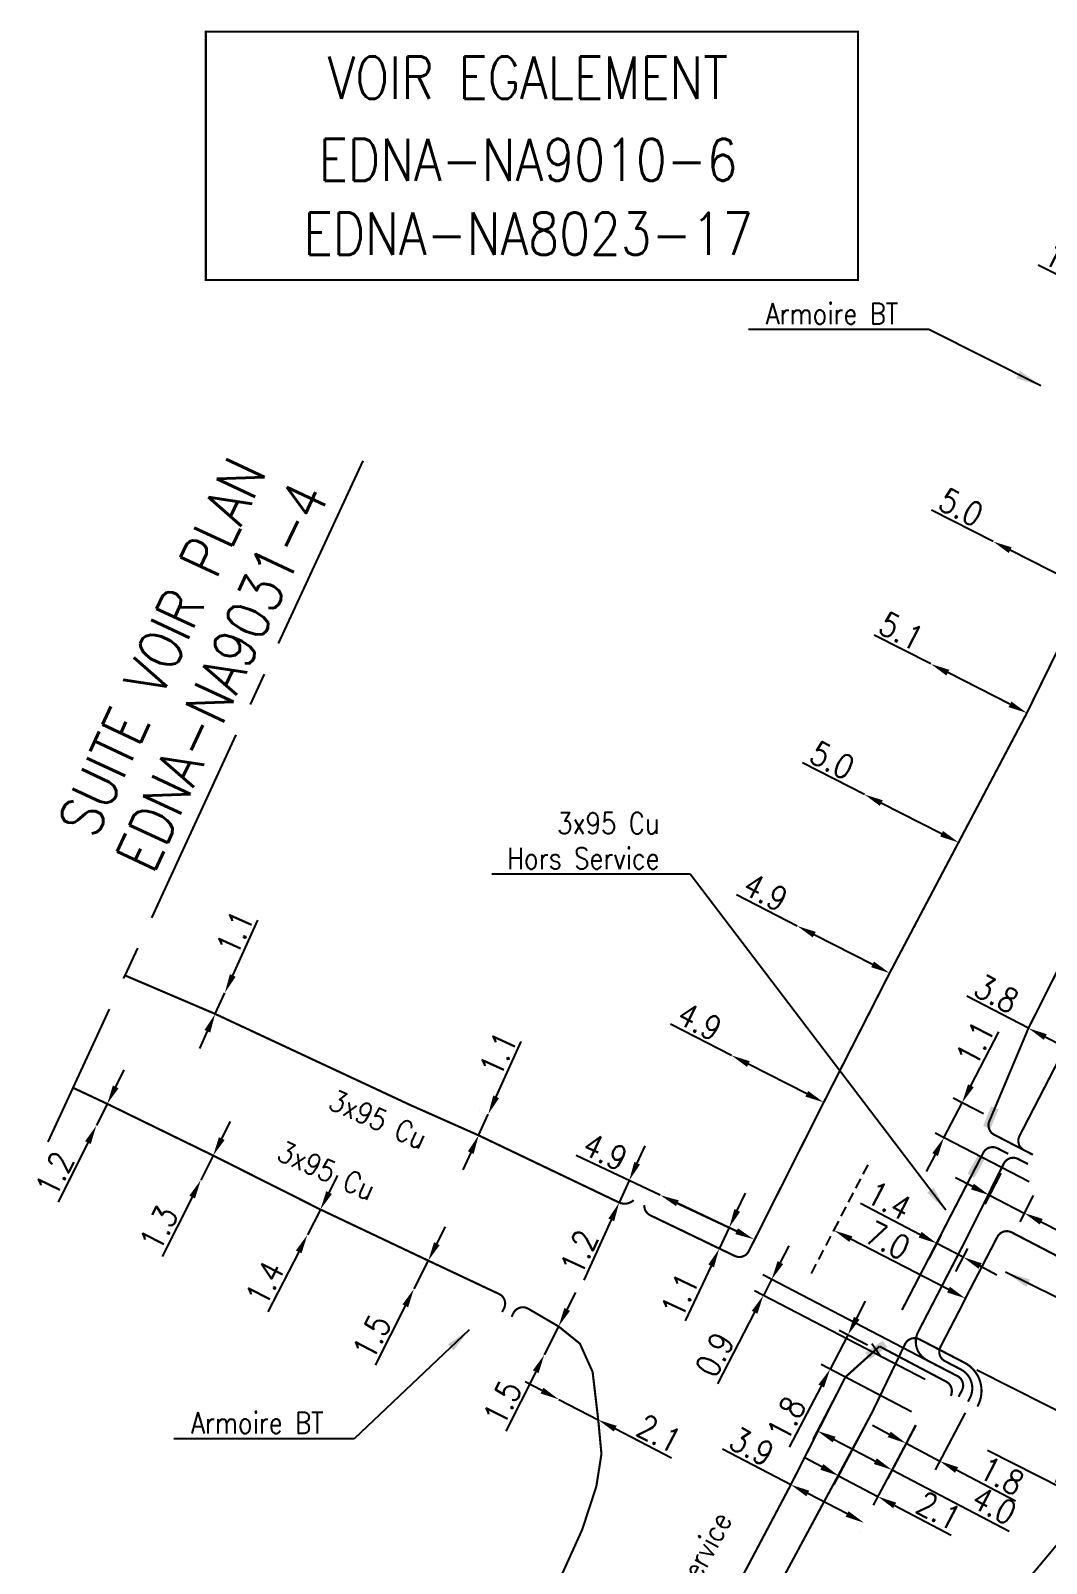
# Model space of a CAD drawing. Header units: millimetres. Extents: x 185001 to 186000, y 126997 to 128000.
# Drawn here: x 185638.7 to 185686.7, y 127293.5 to 127366 of the extents above; entities that cross this region are included whole.
import ezdxf
from ezdxf.enums import TextEntityAlignment as Align

# ---------------------------------------------------------------- set-up
doc = ezdxf.new("R2010")
doc.units = ezdxf.units.MM
doc.header["$PDMODE"] = 34
for name, pattern in [('B_ST_Al', [2000, 1000, 1000]), ('B_ST_Cu', [2000, 1000, 1000]), ('CENTER2', [28.575, 19.05, -3.175, 3.175, -3.175]), ('DASHED', [0.75, 0.5, -0.25])]:
    doc.linetypes.add(name, pattern=pattern)
doc.layers.get('0').update_dxf_attribs({"linetype": 'CONTINUOUS'})
doc.layers.get('Defpoints').update_dxf_attribs({"linetype": 'CONTINUOUS'})
for name, color, linetype in [('B_110', 1, 'CONTINUOUS'), ('B_300', 7, 'CONTINUOUS'), ('B_420', 7, 'CONTINUOUS'), ('B_908', 252, 'CONTINUOUS'), ('B_930', 7, 'CONTINUOUS')]:
    doc.layers.add(name, color=color, linetype=linetype)
doc.styles.get("Standard").update_dxf_attribs({"font": 'romans.shx', "width": 0.85})
doc.linetypes.add('BT_HS', pattern='A,2,-1,["E",Standard,S=0.85,R=0,X=-0.27,Y=-0.4],-1', length=4)
doc.dimstyles.get("Standard").update_dxf_attribs({"dimtxt": 1.5, "dimasz": 1.2, "dimexe": 0.625, "dimexo": 0.625, "dimgap": 0.25, "dimtad": 1, "dimdec": 1, "dimzin": 0, "dimdsep": 46, "dimtxsty": 'Standard', "dimcen": -0.5, "dimadec": 0, "dimazin": 0, "dimtfac": 1, "dimtdec": 1, "dimtmove": 0, "dimatfit": 3, "dimfxl": 0, "dimtolj": 1, "dimtzin": 0, "dimarcsym": 0})

# ---------------------------------------------------------------- blocks, each defined once
blk = doc.blocks.new('*D166')
at = {"layer": 'B_110', "color": 0, "linetype": 'Continuous', "lineweight": -2, "transparency": 16777216}
blk.add_line((185682.106, 127306.405), (185677.487, 127308.794), dxfattribs=at)
at = {"layer": 'B_110', "color": 0, "linetype": 'Continuous', "transparency": 16777216}
for points in [[(185677.556, 127308.927), (185677.418, 127308.66), (185676.688, 127309.207)], [(185682.175, 127306.538), (185682.037, 127306.272), (185682.905, 127305.991)]]:
    blk.add_solid(points, dxfattribs=at)
at = {"layer": 'Defpoints', "color": 0, "linetype": 'Continuous', "transparency": 16777216}
for p in [(185676.688, 127309.207), (185676.688, 127309.207), (185682.905, 127305.991)]:
    blk.add_point(p, dxfattribs=at)
at = {"layer": 'B_110', "color": 0, "linetype": 'Continuous', "transparency": 16777216, "insert": (185679.238, 127308.733), "char_height": 1.125, "attachment_point": 5, "rotation": 332.65408}
blk.add_mtext('\\A1;7.0', dxfattribs=at)
blk = doc.blocks.new('*D168')
at = {"layer": 'B_908', "color": 0, "linetype": 'Continuous', "lineweight": -2, "transparency": 16777216}
for p, q in [((185680.764, 127309.003), (185677.938, 127310.478)), ((185681.208, 127307.908), (185681.779, 127309.002)), ((185682.803, 127307.939), (185681.562, 127308.587)), ((185682.449, 127307.26), (185683.02, 127308.355)), ((185683.601, 127307.523), (185684.399, 127307.106))]:
    blk.add_line(p, q, dxfattribs=at)
at = {"layer": 'B_908', "color": 0, "linetype": 'Continuous', "transparency": 16777216}
for points in [[(185680.834, 127309.136), (185680.695, 127308.87), (185681.562, 127308.587)], [(185683.671, 127307.656), (185683.532, 127307.39), (185682.803, 127307.939)]]:
    blk.add_solid(points, dxfattribs=at)
at = {"layer": 'Defpoints', "color": 0, "linetype": 'Continuous', "transparency": 16777216}
for p in [(185680.991, 127307.492), (185682.803, 127307.939), (185682.232, 127306.844)]:
    blk.add_point(p, dxfattribs=at)
at = {"layer": 'B_908', "color": 0, "linetype": 'Continuous', "transparency": 16777216, "insert": (185679.299, 127310.614), "char_height": 1.125, "attachment_point": 5, "rotation": 332.44424}
blk.add_mtext('\\A1;1.4', dxfattribs=at)
blk = doc.blocks.new('*D176')
at = {"layer": 'B_110', "color": 0, "linetype": 'Continuous', "lineweight": -2, "transparency": 16777216}
for p, q in [((185684.222, 127341.79), (185681.301, 127343.279)), ((185687.875, 127339.929), (185685.024, 127341.382))]:
    blk.add_line(p, q, dxfattribs=at)
at = {"layer": 'B_110', "color": 0, "linetype": 'Continuous', "transparency": 16777216}
for points in [[(185685.092, 127341.515), (185684.956, 127341.248), (185684.222, 127341.79)], [(185687.943, 127340.062), (185687.807, 127339.795), (185688.677, 127339.52)]]:
    blk.add_solid(points, dxfattribs=at)
at = {"layer": 'Defpoints', "color": 0, "linetype": 'Continuous', "transparency": 16777216}
for p in [(185684.222, 127341.79), (185684.222, 127341.79), (185688.677, 127339.52)]:
    blk.add_point(p, dxfattribs=at)
at = {"layer": 'B_110', "color": 0, "linetype": 'Continuous', "transparency": 16777216, "insert": (185682.701, 127343.407), "char_height": 1.125, "attachment_point": 5, "rotation": 332.99824}
blk.add_mtext('\\A1;5.0', dxfattribs=at)
blk = doc.blocks.new('*D177')
at = {"layer": 'B_110', "color": 0, "linetype": 'Continuous', "lineweight": -2, "transparency": 16777216}
for p, q in [((185689.15, 127353.444), (185686.351, 127354.87)), ((185691.378, 127352.309), (185689.952, 127353.035)), ((185692.18, 127351.9), (185692.982, 127351.492))]:
    blk.add_line(p, q, dxfattribs=at)
at = {"layer": 'B_110', "color": 0, "linetype": 'Continuous', "transparency": 16777216}
for points in [[(185689.219, 127353.577), (185689.082, 127353.31), (185689.952, 127353.035)], [(185692.248, 127352.034), (185692.112, 127351.767), (185691.378, 127352.309)]]:
    blk.add_solid(points, dxfattribs=at)
at = {"layer": 'Defpoints', "color": 0, "linetype": 'Continuous', "transparency": 16777216}
for p in [(185689.952, 127353.035), (185689.952, 127353.035), (185691.378, 127352.309)]:
    blk.add_point(p, dxfattribs=at)
at = {"layer": 'B_110', "color": 0, "linetype": 'Continuous', "transparency": 16777216, "insert": (185687.69, 127355.03), "char_height": 1.125, "attachment_point": 5, "rotation": 332.99824}
blk.add_mtext('\\A1;1.6', dxfattribs=at)
blk = doc.blocks.new('*D179')
at = {"layer": 'B_110', "color": 0, "linetype": 'Continuous', "lineweight": -2, "transparency": 16777216}
for p, q in [((185681.271, 127335.999), (185678.593, 127337.363)), ((185685.013, 127334.092), (185682.073, 127335.59))]:
    blk.add_line(p, q, dxfattribs=at)
at = {"layer": 'B_110', "color": 0, "linetype": 'Continuous', "transparency": 16777216}
for points in [[(185682.141, 127335.724), (185682.005, 127335.456), (185681.271, 127335.999)], [(185685.081, 127334.225), (185684.945, 127333.958), (185685.815, 127333.683)]]:
    blk.add_solid(points, dxfattribs=at)
at = {"layer": 'Defpoints', "color": 0, "linetype": 'Continuous', "transparency": 16777216}
for p in [(185681.271, 127335.999), (185681.271, 127335.999), (185685.815, 127333.683)]:
    blk.add_point(p, dxfattribs=at)
at = {"layer": 'B_110', "color": 0, "linetype": 'Continuous', "transparency": 16777216, "insert": (185679.872, 127337.554), "char_height": 1.125, "attachment_point": 5, "rotation": 332.99563}
blk.add_mtext('\\A1;5.1', dxfattribs=at)
blk = doc.blocks.new('*D180')
at = {"layer": 'B_110', "color": 0, "linetype": 'Continuous', "lineweight": -2, "transparency": 16777216}
for p, q in [((185678.127, 127329.829), (185675.206, 127331.318)), ((185681.78, 127327.968), (185678.929, 127329.42))]:
    blk.add_line(p, q, dxfattribs=at)
at = {"layer": 'B_110', "color": 0, "linetype": 'Continuous', "transparency": 16777216}
for points in [[(185678.997, 127329.554), (185678.861, 127329.287), (185678.127, 127329.829)], [(185681.848, 127328.101), (185681.712, 127327.834), (185682.582, 127327.559)]]:
    blk.add_solid(points, dxfattribs=at)
at = {"layer": 'Defpoints', "color": 0, "linetype": 'Continuous', "transparency": 16777216}
for p in [(185678.127, 127329.829), (185678.127, 127329.829), (185682.582, 127327.559)]:
    blk.add_point(p, dxfattribs=at)
at = {"layer": 'B_110', "color": 0, "linetype": 'Continuous', "transparency": 16777216, "insert": (185676.606, 127331.446), "char_height": 1.125, "attachment_point": 5, "rotation": 332.99824}
blk.add_mtext('\\A1;5.0', dxfattribs=at)
blk = doc.blocks.new('*D181')
at = {"layer": 'B_110', "color": 0, "linetype": 'Continuous', "lineweight": -2, "transparency": 16777216}
for p, q in [((185674.955, 127323.604), (185672.075, 127325.072)), ((185678.519, 127321.788), (185675.757, 127323.195))]:
    blk.add_line(p, q, dxfattribs=at)
at = {"layer": 'B_110', "color": 0, "linetype": 'Continuous', "transparency": 16777216}
for points in [[(185675.825, 127323.329), (185675.689, 127323.062), (185674.955, 127323.604)], [(185678.587, 127321.922), (185678.451, 127321.654), (185679.321, 127321.379)]]:
    blk.add_solid(points, dxfattribs=at)
at = {"layer": 'Defpoints', "color": 0, "linetype": 'Continuous', "transparency": 16777216}
for p in [(185674.955, 127323.604), (185674.955, 127323.604), (185679.321, 127321.379)]:
    blk.add_point(p, dxfattribs=at)
at = {"layer": 'B_110', "color": 0, "linetype": 'Continuous', "transparency": 16777216, "insert": (185673.455, 127325.211), "char_height": 1.125, "attachment_point": 5, "rotation": 332.99824}
blk.add_mtext('\\A1;4.9', dxfattribs=at)
blk = doc.blocks.new('*D182')
at = {"layer": 'B_110', "color": 0, "linetype": 'Continuous', "lineweight": -2, "transparency": 16777216}
for p, q in [((185671.838, 127317.486), (185668.957, 127318.954)), ((185675.402, 127315.67), (185672.639, 127317.077))]:
    blk.add_line(p, q, dxfattribs=at)
at = {"layer": 'B_110', "color": 0, "linetype": 'Continuous', "transparency": 16777216}
for points in [[(185672.708, 127317.211), (185672.571, 127316.943), (185671.838, 127317.486)], [(185675.47, 127315.803), (185675.333, 127315.536), (185676.203, 127315.261)]]:
    blk.add_solid(points, dxfattribs=at)
at = {"layer": 'Defpoints', "color": 0, "linetype": 'Continuous', "transparency": 16777216}
for p in [(185671.838, 127317.486), (185671.838, 127317.486), (185676.203, 127315.261)]:
    blk.add_point(p, dxfattribs=at)
at = {"layer": 'B_110', "color": 0, "linetype": 'Continuous', "transparency": 16777216, "insert": (185670.337, 127319.092), "char_height": 1.125, "attachment_point": 5, "rotation": 332.99824}
blk.add_mtext('\\A1;4.9', dxfattribs=at)
blk = doc.blocks.new('*D183')
at = {"layer": 'B_110', "color": 0, "linetype": 'Continuous', "lineweight": -2, "transparency": 16777216}
for p, q in [((185668.469, 127310.875), (185664.494, 127312.751)), ((185668.669, 127311.299), (185668.669, 127311.299)), ((185672.086, 127309.168), (185669.283, 127310.491)), ((185673.1, 127309.207), (185673.1, 127309.207))]:
    blk.add_line(p, q, dxfattribs=at)
at = {"layer": 'B_110', "color": 0, "linetype": 'Continuous', "transparency": 16777216}
for points in [[(185669.347, 127310.627), (185669.219, 127310.355), (185668.469, 127310.875)], [(185672.15, 127309.303), (185672.022, 127309.032), (185672.9, 127308.784)]]:
    blk.add_solid(points, dxfattribs=at)
at = {"layer": 'Defpoints', "color": 0, "linetype": 'Continuous', "transparency": 16777216}
for p in [(185668.469, 127310.875), (185668.469, 127310.875), (185672.9, 127308.784)]:
    blk.add_point(p, dxfattribs=at)
at = {"layer": 'B_110', "color": 0, "linetype": 'Continuous', "transparency": 16777216, "insert": (185665.869, 127312.931), "char_height": 1.125, "attachment_point": 5, "rotation": 334.73367}
blk.add_mtext('\\A1;4.9', dxfattribs=at)
blk = doc.blocks.new('*D184')
at = {"layer": 'B_110', "color": 0, "linetype": 'Continuous', "lineweight": -2, "transparency": 16777216}
for p, q in [((185668.893, 127310.675), (185672.155, 127309.136)), ((185672.115, 127310.15), (185672.499, 127310.964)), ((185671.731, 127309.336), (185671.261, 127308.341)), ((185671.74, 127308.115), (185670.837, 127308.541)), ((185670.877, 127307.527), (185669.653, 127304.933))]:
    blk.add_line(p, q, dxfattribs=at)
at = {"layer": 'B_110', "color": 0, "linetype": 'Continuous', "transparency": 16777216}
for points in [[(185671.979, 127310.214), (185672.251, 127310.086), (185671.731, 127309.336)], [(185670.742, 127307.591), (185671.013, 127307.463), (185671.261, 127308.341)]]:
    blk.add_solid(points, dxfattribs=at)
at = {"layer": 'Defpoints', "color": 0, "linetype": 'Continuous', "transparency": 16777216}
for p in [(185668.469, 127310.875), (185671.731, 127309.336), (185672.164, 127307.915)]:
    blk.add_point(p, dxfattribs=at)
at = {"layer": 'B_110', "color": 0, "linetype": 'Continuous', "transparency": 16777216, "insert": (185669.395, 127306.143), "char_height": 1.125, "attachment_point": 5, "rotation": 64.7379}
blk.add_mtext('\\A1;1.1', dxfattribs=at)
blk = doc.blocks.new('*D185')
at = {"layer": 'B_110', "color": 0, "linetype": 'Continuous', "lineweight": -2, "transparency": 16777216}
for p, q in [((185667.38, 127312.388), (185667.754, 127313.207)), ((185667.006, 127311.57), (185666.529, 127310.523)), ((185666.155, 127309.705), (185664.851, 127306.846))]:
    blk.add_line(p, q, dxfattribs=at)
at = {"layer": 'B_110', "color": 0, "linetype": 'Continuous', "transparency": 16777216}
for points in [[(185667.244, 127312.451), (185667.517, 127312.326), (185667.006, 127311.57)], [(185666.019, 127309.767), (185666.292, 127309.642), (185666.529, 127310.523)]]:
    blk.add_solid(points, dxfattribs=at)
at = {"layer": 'Defpoints', "color": 0, "linetype": 'Continuous', "transparency": 16777216}
for p in [(185667.006, 127311.57), (185667.006, 127311.57), (185666.529, 127310.523)]:
    blk.add_point(p, dxfattribs=at)
at = {"layer": 'B_110', "color": 0, "linetype": 'Continuous', "transparency": 16777216, "insert": (185664.634, 127308.177), "char_height": 1.125, "attachment_point": 5, "rotation": 65.46747}
blk.add_mtext('\\A1;1.2', dxfattribs=at)
blk = doc.blocks.new('*D186')
at = {"layer": 'B_110', "color": 0, "linetype": 'Continuous', "lineweight": -2, "transparency": 16777216}
for p, q in [((185660.708, 127315.523), (185661.896, 127318.135)), ((185659.909, 127314.898), (185659.909, 127314.898)), ((185659.88, 127313.703), (185660.335, 127314.704)), ((185659.453, 127313.897), (185659.453, 127313.897)), ((185659.507, 127312.884), (185659.134, 127312.065))]:
    blk.add_line(p, q, dxfattribs=at)
at = {"layer": 'B_110', "color": 0, "linetype": 'Continuous', "transparency": 16777216}
for points in [[(185660.571, 127315.586), (185660.844, 127315.461), (185660.335, 127314.704)], [(185659.37, 127312.946), (185659.644, 127312.822), (185659.88, 127313.703)]]:
    blk.add_solid(points, dxfattribs=at)
at = {"layer": 'Defpoints', "color": 0, "linetype": 'Continuous', "transparency": 16777216}
for p in [(185660.335, 127314.704), (185660.335, 127314.704), (185659.88, 127313.703)]:
    blk.add_point(p, dxfattribs=at)
at = {"layer": 'B_110', "color": 0, "linetype": 'Continuous', "transparency": 16777216, "insert": (185660.806, 127317.549), "char_height": 1.125, "attachment_point": 5, "rotation": 65.53578}
blk.add_mtext('\\A1;1.1', dxfattribs=at)
blk = doc.blocks.new('*D187')
at = {"layer": 'B_110', "color": 0, "linetype": 'Continuous', "lineweight": -2, "transparency": 16777216}
for p, q in [((185657.905, 127308.578), (185658.312, 127309.381)), ((185657.498, 127307.776), (185656.819, 127306.438)), ((185657.916, 127307.564), (185657.916, 127307.564)), ((185657.237, 127306.226), (185657.237, 127306.226)), ((185656.412, 127305.635), (185654.99, 127302.833))]:
    blk.add_line(p, q, dxfattribs=at)
at = {"layer": 'B_110', "color": 0, "linetype": 'Continuous', "transparency": 16777216}
for points in [[(185657.771, 127308.646), (185658.039, 127308.51), (185657.498, 127307.776)], [(185656.278, 127305.703), (185656.546, 127305.568), (185656.819, 127306.438)]]:
    blk.add_solid(points, dxfattribs=at)
at = {"layer": 'Defpoints', "color": 0, "linetype": 'Continuous', "transparency": 16777216}
for p in [(185657.498, 127307.776), (185656.819, 127306.438), (185656.819, 127306.438)]:
    blk.add_point(p, dxfattribs=at)
at = {"layer": 'B_110', "color": 0, "linetype": 'Continuous', "transparency": 16777216, "insert": (185654.829, 127304.172), "char_height": 1.125, "attachment_point": 5, "rotation": 63.09931}
blk.add_mtext('\\A1;1.5', dxfattribs=at)
blk = doc.blocks.new('*D188')
at = {"layer": 'B_110', "color": 0, "linetype": 'Continuous', "lineweight": -2, "transparency": 16777216}
for p, q in [((185664.068, 127305.469), (185664.473, 127306.272)), ((185663.663, 127304.665), (185662.987, 127303.326)), ((185662.582, 127302.522), (185661.166, 127299.717))]:
    blk.add_line(p, q, dxfattribs=at)
at = {"layer": 'B_110', "color": 0, "linetype": 'Continuous', "transparency": 16777216}
for points in [[(185663.934, 127305.536), (185664.202, 127305.401), (185663.663, 127304.665)], [(185662.448, 127302.59), (185662.716, 127302.455), (185662.987, 127303.326)]]:
    blk.add_solid(points, dxfattribs=at)
at = {"layer": 'Defpoints', "color": 0, "linetype": 'Continuous', "transparency": 16777216}
for p in [(185663.663, 127304.665), (185662.987, 127303.326), (185662.987, 127303.326)]:
    blk.add_point(p, dxfattribs=at)
at = {"layer": 'B_110', "color": 0, "linetype": 'Continuous', "transparency": 16777216, "insert": (185661.002, 127301.056), "char_height": 1.125, "attachment_point": 5, "rotation": 63.22725}
blk.add_mtext('\\A1;1.5', dxfattribs=at)
blk = doc.blocks.new('*D189')
at = {"layer": 'B_110', "color": 0, "linetype": 'Continuous', "lineweight": -2, "transparency": 16777216}
for p, q in [((185662.877, 127301.627), (185662.079, 127302.042)), ((185663.676, 127301.212), (185665.539, 127300.244)), ((185666.338, 127299.829), (185669.005, 127298.444))]:
    blk.add_line(p, q, dxfattribs=at)
at = {"layer": 'B_110', "color": 0, "linetype": 'Continuous', "transparency": 16777216}
for points in [[(185662.947, 127301.76), (185662.808, 127301.494), (185663.676, 127301.212)], [(185666.407, 127299.962), (185666.269, 127299.696), (185665.539, 127300.244)]]:
    blk.add_solid(points, dxfattribs=at)
at = {"layer": 'Defpoints', "color": 0, "linetype": 'Continuous', "transparency": 16777216}
for p in [(185663.676, 127301.212), (185663.676, 127301.212), (185665.539, 127300.244)]:
    blk.add_point(p, dxfattribs=at)
at = {"layer": 'B_110', "color": 0, "linetype": 'Continuous', "transparency": 16777216, "insert": (185668.417, 127299.594), "char_height": 1.125, "attachment_point": 5, "rotation": 332.54543}
blk.add_mtext('\\A1;2.1', dxfattribs=at)
blk = doc.blocks.new('*D197')
at = {"layer": 'B_110', "color": 0, "linetype": 'Continuous', "lineweight": -2, "transparency": 16777216}
for p, q in [((185652.807, 127310.996), (185653.218, 127311.797)), ((185652.397, 127310.195), (185651.781, 127308.994)), ((185651.37, 127308.193), (185649.916, 127305.357))]:
    blk.add_line(p, q, dxfattribs=at)
at = {"layer": 'B_110', "color": 0, "linetype": 'Continuous', "transparency": 16777216}
for points in [[(185652.674, 127311.065), (185652.941, 127310.928), (185652.397, 127310.195)], [(185651.237, 127308.262), (185651.504, 127308.125), (185651.781, 127308.994)]]:
    blk.add_solid(points, dxfattribs=at)
at = {"layer": 'Defpoints', "color": 0, "linetype": 'Continuous', "transparency": 16777216}
for p in [(185652.397, 127310.195), (185651.781, 127308.994), (185651.781, 127308.994)]:
    blk.add_point(p, dxfattribs=at)
at = {"layer": 'B_110', "color": 0, "linetype": 'Continuous', "transparency": 16777216, "insert": (185649.771, 127306.717), "char_height": 1.125, "attachment_point": 5, "rotation": 62.85992}
blk.add_mtext('\\A1;1.4', dxfattribs=at)
blk = doc.blocks.new('*D198')
at = {"layer": 'B_110', "color": 0, "linetype": 'Continuous', "lineweight": -2, "transparency": 16777216}
for p, q in [((185647.73, 127313.549), (185648.136, 127314.352)), ((185647.324, 127312.746), (185646.738, 127311.586)), ((185646.332, 127310.782), (185644.914, 127307.978))]:
    blk.add_line(p, q, dxfattribs=at)
at = {"layer": 'B_110', "color": 0, "linetype": 'Continuous', "transparency": 16777216}
for points in [[(185647.596, 127313.617), (185647.864, 127313.481), (185647.324, 127312.746)], [(185646.198, 127310.85), (185646.466, 127310.715), (185646.738, 127311.586)]]:
    blk.add_solid(points, dxfattribs=at)
at = {"layer": 'Defpoints', "color": 0, "linetype": 'Continuous', "transparency": 16777216}
for p in [(185647.324, 127312.746), (185646.738, 127311.586), (185646.738, 127311.586)]:
    blk.add_point(p, dxfattribs=at)
at = {"layer": 'B_110', "color": 0, "linetype": 'Continuous', "transparency": 16777216, "insert": (185644.751, 127309.317), "char_height": 1.125, "attachment_point": 5, "rotation": 63.18595}
blk.add_mtext('\\A1;1.3', dxfattribs=at)
blk = doc.blocks.new('*D199')
at = {"layer": 'B_110', "color": 0, "linetype": 'Continuous', "lineweight": -2, "transparency": 16777216}
for p, q in [((185642.714, 127315.998), (185643.116, 127316.804)), ((185642.313, 127315.193), (185641.8, 127314.163)), ((185641.399, 127313.358), (185639.998, 127310.546))]:
    blk.add_line(p, q, dxfattribs=at)
at = {"layer": 'B_110', "color": 0, "linetype": 'Continuous', "transparency": 16777216}
for points in [[(185642.58, 127316.065), (185642.849, 127315.931), (185642.313, 127315.193)], [(185641.265, 127313.425), (185641.533, 127313.291), (185641.8, 127314.163)]]:
    blk.add_solid(points, dxfattribs=at)
at = {"layer": 'Defpoints', "color": 0, "linetype": 'Continuous', "transparency": 16777216}
for p in [(185642.313, 127315.193), (185641.8, 127314.163), (185641.8, 127314.163)]:
    blk.add_point(p, dxfattribs=at)
at = {"layer": 'B_110', "color": 0, "linetype": 'Continuous', "transparency": 16777216, "insert": (185639.826, 127311.883), "char_height": 1.125, "attachment_point": 5, "rotation": 63.51382}
blk.add_mtext('\\A1;1.2', dxfattribs=at)
blk = doc.blocks.new('*D200')
at = {"layer": 'B_110', "color": 0, "linetype": 'Continuous', "lineweight": -2, "transparency": 16777216}
for p, q in [((185648.25, 127321.265), (185649.44, 127323.876)), ((185647.42, 127319.446), (185647.877, 127320.446)), ((185647.047, 127318.627), (185646.674, 127317.808))]:
    blk.add_line(p, q, dxfattribs=at)
at = {"layer": 'B_110', "color": 0, "linetype": 'Continuous', "transparency": 16777216}
for points in [[(185648.114, 127321.328), (185648.387, 127321.203), (185647.877, 127320.446)], [(185646.911, 127318.689), (185647.184, 127318.564), (185647.42, 127319.446)]]:
    blk.add_solid(points, dxfattribs=at)
at = {"layer": 'Defpoints', "color": 0, "linetype": 'Continuous', "transparency": 16777216}
for p in [(185647.877, 127320.446), (185647.877, 127320.446), (185647.42, 127319.446)]:
    blk.add_point(p, dxfattribs=at)
at = {"layer": 'B_110', "color": 0, "linetype": 'Continuous', "transparency": 16777216, "insert": (185648.35, 127323.291), "char_height": 1.125, "attachment_point": 5, "rotation": 65.48958}
blk.add_mtext('\\A1;1.1', dxfattribs=at)
blk = doc.blocks.new('*D458')
at = {"layer": 'B_110', "color": 0, "linetype": 'Continuous', "lineweight": -2, "transparency": 16777216}
for p, q in [((185684.575, 127311.914), (185683.828, 127310.452)), ((185683.24, 127311.279), (185682.438, 127311.688)), ((185684.041, 127310.869), (185685.691, 127310.027)), ((185686.118, 127310.863), (185685.478, 127309.609)), ((185686.492, 127309.617), (185689.286, 127308.19))]:
    blk.add_line(p, q, dxfattribs=at)
at = {"layer": 'B_110', "color": 0, "linetype": 'Continuous', "transparency": 16777216}
for points in [[(185683.308, 127311.412), (185683.172, 127311.145), (185684.041, 127310.869)], [(185686.561, 127309.751), (185686.424, 127309.484), (185685.691, 127310.027)]]:
    blk.add_solid(points, dxfattribs=at)
at = {"layer": 'Defpoints', "color": 0, "linetype": 'Continuous', "transparency": 16777216}
for p in [(185684.788, 127312.331), (185686.331, 127311.28), (185685.691, 127310.027)]:
    blk.add_point(p, dxfattribs=at)
at = {"layer": 'B_110', "color": 0, "linetype": 'Continuous', "transparency": 16777216, "insert": (185688.649, 127309.358), "char_height": 1.125, "attachment_point": 5, "rotation": 332.943}
blk.add_mtext('\\A1;1.9', dxfattribs=at)
blk = doc.blocks.new('*D459')
at = {"layer": 'B_110', "color": 0, "linetype": 'Continuous', "lineweight": -2, "transparency": 16777216}
for p, q in [((185674.155, 127307.683), (185674.57, 127308.482)), ((185681.404, 127302.901), (185673.324, 127307.101)), ((185673.74, 127306.884), (185673.348, 127306.13)), ((185681.008, 127302.149), (185672.932, 127306.346)), ((185672.933, 127305.332), (185671.177, 127301.953))]:
    blk.add_line(p, q, dxfattribs=at)
at = {"layer": 'B_110', "color": 0, "linetype": 'Continuous', "transparency": 16777216}
for points in [[(185674.022, 127307.752), (185674.288, 127307.614), (185673.74, 127306.884)], [(185672.8, 127305.401), (185673.066, 127305.262), (185673.348, 127306.13)]]:
    blk.add_solid(points, dxfattribs=at)
at = {"layer": 'Defpoints', "color": 0, "linetype": 'Continuous', "transparency": 16777216}
for p in [(185673.348, 127306.13), (185681.82, 127302.684), (185681.424, 127301.932)]:
    blk.add_point(p, dxfattribs=at)
at = {"layer": 'B_110', "color": 0, "linetype": 'Continuous', "transparency": 16777216, "insert": (185671.049, 127303.334), "char_height": 1.125, "attachment_point": 5, "rotation": 62.53594}
blk.add_mtext('\\A1;0.9', dxfattribs=at)
blk = doc.blocks.new('*D460')
at = {"layer": 'B_110', "color": 0, "linetype": 'Continuous', "lineweight": -2, "transparency": 16777216}
for p, q in [((185682.896, 127300.576), (185681.474, 127297.881)), ((185679.303, 127299.556), (185678.506, 127299.975)), ((185680.552, 127299.996), (185679.88, 127298.721)), ((185680.099, 127299.136), (185681.693, 127298.295)), ((185682.489, 127297.876), (185685.269, 127296.41))]:
    blk.add_line(p, q, dxfattribs=at)
at = {"layer": 'B_110', "color": 0, "linetype": 'Continuous', "transparency": 16777216}
for points in [[(185679.373, 127299.688), (185679.233, 127299.423), (185680.099, 127299.136)], [(185682.559, 127298.008), (185682.419, 127297.743), (185681.693, 127298.295)]]:
    blk.add_solid(points, dxfattribs=at)
at = {"layer": 'Defpoints', "color": 0, "linetype": 'Continuous', "transparency": 16777216}
for p in [(185683.114, 127300.991), (185680.771, 127300.411), (185680.099, 127299.136)]:
    blk.add_point(p, dxfattribs=at)
at = {"layer": 'B_110', "color": 0, "linetype": 'Continuous', "transparency": 16777216, "insert": (185684.627, 127297.597), "char_height": 1.125, "attachment_point": 5, "rotation": 332.20257}
blk.add_mtext('\\A1;1.8', dxfattribs=at)
blk = doc.blocks.new('*D462')
at = {"layer": 'B_110', "color": 0, "linetype": 'Continuous', "lineweight": -2, "transparency": 16777216}
for p, q in [((185683.441, 127302.604), (185688.956, 127299.823)), ((185688.537, 127300.034), (185690.02, 127302.974)), ((185683.953, 127298.807), (185687.533, 127297.001)), ((185687.52, 127298.016), (185688.132, 127299.23))]:
    blk.add_line(p, q, dxfattribs=at)
at = {"layer": 'B_110', "color": 0, "linetype": 'Continuous', "transparency": 16777216}
for points in [[(185687.998, 127299.298), (185688.266, 127299.163), (185688.537, 127300.034)], [(185687.386, 127298.083), (185687.654, 127297.948), (185687.114, 127297.212)]]:
    blk.add_solid(points, dxfattribs=at)
at = {"layer": 'Defpoints', "color": 0, "linetype": 'Continuous', "transparency": 16777216}
for p in [(185683.022, 127302.815), (185683.534, 127299.018), (185687.114, 127297.212)]:
    blk.add_point(p, dxfattribs=at)
at = {"layer": 'B_110', "color": 0, "linetype": 'Continuous', "transparency": 16777216, "insert": (185688.815, 127302.25), "char_height": 1.125, "attachment_point": 5, "rotation": 63.23996}
blk.add_mtext('\\A1;3.2', dxfattribs=at)
blk = doc.blocks.new('*D463')
at = {"layer": 'B_110', "color": 0, "linetype": 'Continuous', "lineweight": -2, "transparency": 16777216}
for p, q in [((185678.264, 127300.161), (185676.69, 127297.186)), ((185680.12, 127299.18), (185678.547, 127296.204)), ((185676.114, 127298.021), (185675.318, 127298.442)), ((185676.909, 127297.6), (185678.766, 127296.619)), ((185679.561, 127296.198), (185682.225, 127294.789))]:
    blk.add_line(p, q, dxfattribs=at)
at = {"layer": 'B_110', "color": 0, "linetype": 'Continuous', "transparency": 16777216}
for points in [[(185676.184, 127298.154), (185676.044, 127297.888), (185676.909, 127297.6)], [(185679.631, 127296.33), (185679.491, 127296.065), (185678.766, 127296.619)]]:
    blk.add_solid(points, dxfattribs=at)
at = {"layer": 'Defpoints', "color": 0, "linetype": 'Continuous', "transparency": 16777216}
for p in [(185678.483, 127300.576), (185680.339, 127299.594), (185678.766, 127296.619)]:
    blk.add_point(p, dxfattribs=at)
at = {"layer": 'B_110', "color": 0, "linetype": 'Continuous', "transparency": 16777216, "insert": (185681.645, 127295.944), "char_height": 1.125, "attachment_point": 5, "rotation": 332.13109}
blk.add_mtext('\\A1;2.1', dxfattribs=at)
blk = doc.blocks.new('*D507')
at = {"layer": 'B_908', "color": 0, "linetype": 'Continuous', "lineweight": -2, "transparency": 16777216}
for p, q in [((185683.165, 127316.046), (185684.487, 127318.592)), ((185683.759, 127314.723), (185682.334, 127315.463)), ((185681.888, 127313.588), (185682.75, 127315.247)), ((185685.915, 127311.497), (185681.472, 127313.805)), ((185681.473, 127312.79), (185681.058, 127311.991))]:
    blk.add_line(p, q, dxfattribs=at)
at = {"layer": 'B_908', "color": 0, "linetype": 'Continuous', "transparency": 16777216}
for points in [[(185683.031, 127316.115), (185683.298, 127315.977), (185682.75, 127315.247)], [(185681.34, 127312.859), (185681.606, 127312.721), (185681.888, 127313.588)]]:
    blk.add_solid(points, dxfattribs=at)
at = {"layer": 'Defpoints', "color": 0, "linetype": 'Continuous', "transparency": 16777216}
for p in [(185684.175, 127314.507), (185681.888, 127313.588), (185686.331, 127311.28)]:
    blk.add_point(p, dxfattribs=at)
at = {"layer": 'B_908', "color": 0, "linetype": 'Continuous', "transparency": 16777216, "insert": (185683.368, 127318.064), "char_height": 1.125, "attachment_point": 5, "rotation": 62.55155}
blk.add_mtext('\\A1;1.1', dxfattribs=at)
blk = doc.blocks.new('*D508')
at = {"layer": 'B_908', "color": 0, "linetype": 'Continuous', "lineweight": -2, "transparency": 16777216}
for p, q in [((185685.888, 127318.77), (185682.98, 127320.283)), ((185688.46, 127317.43), (185686.686, 127318.354))]:
    blk.add_line(p, q, dxfattribs=at)
at = {"layer": 'B_908', "color": 0, "linetype": 'Continuous', "transparency": 16777216}
for points in [[(185686.756, 127318.487), (185686.617, 127318.221), (185685.888, 127318.77)], [(185688.53, 127317.564), (185688.391, 127317.297), (185689.259, 127317.015)]]:
    blk.add_solid(points, dxfattribs=at)
at = {"layer": 'Defpoints', "color": 0, "linetype": 'Continuous', "transparency": 16777216}
for p in [(185685.888, 127318.77), (185689.259, 127317.015), (185689.259, 127317.015)]:
    blk.add_point(p, dxfattribs=at)
at = {"layer": 'B_908', "color": 0, "linetype": 'Continuous', "transparency": 16777216, "insert": (185684.381, 127320.399), "char_height": 1.125, "attachment_point": 5, "rotation": 332.5003}
blk.add_mtext('\\A1;3.8', dxfattribs=at)
blk = doc.blocks.new('*D520')
at = {"layer": 'B_908', "color": 0, "linetype": 'Continuous', "lineweight": -2, "transparency": 16777216}
for p, q in [((185677.765, 127305.054), (185678.182, 127305.852)), ((185677.348, 127304.257), (185676.504, 127302.642)), ((185678.276, 127303.772), (185676.933, 127304.474)), ((185680.356, 127300.628), (185676.089, 127302.86)), ((185676.087, 127301.845), (185674.577, 127298.957))]:
    blk.add_line(p, q, dxfattribs=at)
at = {"layer": 'B_908', "color": 0, "linetype": 'Continuous', "transparency": 16777216}
for points in [[(185677.632, 127305.124), (185677.898, 127304.985), (185677.348, 127304.257)], [(185675.954, 127301.914), (185676.22, 127301.775), (185676.504, 127302.642)]]:
    blk.add_solid(points, dxfattribs=at)
at = {"layer": 'Defpoints', "color": 0, "linetype": 'Continuous', "transparency": 16777216}
for p in [(185678.691, 127303.554), (185676.504, 127302.642), (185680.771, 127300.411)]:
    blk.add_point(p, dxfattribs=at)
at = {"layer": 'B_908', "color": 0, "linetype": 'Continuous', "transparency": 16777216, "insert": (185674.432, 127300.298), "char_height": 1.125, "attachment_point": 5, "rotation": 62.3917}
blk.add_mtext('\\A1;1.8', dxfattribs=at)
blk = doc.blocks.new('*D521')
at = {"layer": 'B_908', "color": 0, "linetype": 'Continuous', "lineweight": -2, "transparency": 16777216}
for p, q in [((185677.009, 127301.849), (185675.682, 127299.312)), ((185680.554, 127299.996), (185679.227, 127297.458)), ((185676.697, 127299.31), (185678.646, 127298.291)), ((185679.444, 127297.873), (185684.974, 127294.981))]:
    blk.add_line(p, q, dxfattribs=at)
at = {"layer": 'B_908', "color": 0, "linetype": 'Continuous', "transparency": 16777216}
for points in [[(185676.766, 127299.443), (185676.627, 127299.177), (185675.899, 127299.727)], [(185678.716, 127298.423), (185678.577, 127298.158), (185679.444, 127297.873)]]:
    blk.add_solid(points, dxfattribs=at)
at = {"layer": 'Defpoints', "color": 0, "linetype": 'Continuous', "transparency": 16777216}
for p in [(185677.226, 127302.265), (185680.771, 127300.411), (185679.444, 127297.873)]:
    blk.add_point(p, dxfattribs=at)
at = {"layer": 'B_908', "color": 0, "linetype": 'Continuous', "transparency": 16777216, "insert": (185684.268, 127296.197), "char_height": 1.125, "attachment_point": 5, "rotation": 332.3917}
blk.add_mtext('\\A1;4.0', dxfattribs=at)
blk = doc.blocks.new('*D522')
at = {"layer": 'B_908', "color": 0, "linetype": 'Continuous', "lineweight": -2, "transparency": 16777216}
for p, q in [((185674.649, 127297.177), (185671.419, 127298.857)), ((185674.433, 127296.761), (185674.433, 127296.761)), ((185677.311, 127295.793), (185675.448, 127296.762)), ((185677.893, 127294.961), (185677.893, 127294.961))]:
    blk.add_line(p, q, dxfattribs=at)
at = {"layer": 'B_908', "color": 0, "linetype": 'Continuous', "transparency": 16777216}
for points in [[(185675.517, 127296.895), (185675.379, 127296.629), (185674.649, 127297.177)], [(185677.38, 127295.926), (185677.242, 127295.66), (185678.109, 127295.377)]]:
    blk.add_solid(points, dxfattribs=at)
at = {"layer": 'Defpoints', "color": 0, "linetype": 'Continuous', "transparency": 16777216}
for p in [(185674.649, 127297.177), (185678.109, 127295.377), (185678.109, 127295.377)]:
    blk.add_point(p, dxfattribs=at)
at = {"layer": 'B_908', "color": 0, "linetype": 'Continuous', "transparency": 16777216, "insert": (185672.8, 127298.984), "char_height": 1.125, "attachment_point": 5, "rotation": 332.52027}
blk.add_mtext('\\A1;3.9', dxfattribs=at)
blk = doc.blocks.new('B_300_04')
at = {"color": 0, "linetype": 'Continuous'}
blk.add_line((0, 0.375), (0, -0.375), dxfattribs=at)
blk.add_solid([(-0.5, 0.1875), (-0.5, -0.1875), (0.5, 0.1875), (0.5, -0.1875)], dxfattribs=at)
at = {"color": 0, "linetype": 'Continuous', "width": 0.75, "flags": 3}
for tag, p in [('DEF_LEG', (0, -4.25)), ('DEF_COUP', (0, -6.75)), ('DEF_TYPE', (0, -9.25))]:
    blk.add_attdef(tag, text='', height=1.2, dxfattribs=at).set_placement(p, align=Align.MIDDLE)
blk = doc.blocks.new('B_300_03')
at = {"color": 0, "linetype": 'Continuous'}
blk.add_solid([(-0.5, 0.1875), (-0.5, -0.1875), (0.5, 0.1875), (0.5, -0.1875)], dxfattribs=at)
at = {"color": 0, "linetype": 'Continuous', "width": 0.75, "flags": 3}
for tag, p in [('DEF_LEG', (0, -4.25)), ('DEF_COUP', (0, -6.75)), ('DEF_TYPE', (0, -9.25))]:
    blk.add_attdef(tag, text='', height=1.2, dxfattribs=at).set_placement(p, align=Align.MIDDLE)

msp = doc.modelspace()

# ---------------------------------------------------------------- linework, layer by layer
at = {"layer": 'B_110', "linetype": 'B_ST_Al', "const_width": 0.1, "flags": 128}
for points in [[(185686.099, 127312.786), (185685.679, 127313.004, -0.41394), (185685.466, 127313.678), (185690.872, 127324.139), (185696.719, 127335.064), (185698.084, 127337.905), (185704.814, 127350.849), (185708.335, 127357.593), (185708.679, 127358.343, -0.409246), (185709.349, 127358.551), (185709.726, 127358.357)], [(185685.868, 127312.343), (185685.399, 127312.586, 0.418953), (185684.721, 127312.366), (185682.839, 127308.594), (185680.672, 127304.407, 0.413714), (185681.098, 127303.06), (185681.82, 127302.684), (185682.53, 127302.316, -0.41299), (185682.744, 127301.643), (185682.585, 127301.335)], [(185690.479, 127306.313), (185686.072, 127308.605), (185685.093, 127309.114, 0.414911), (185684.418, 127308.901), (185683.921, 127307.941), (185682.905, 127305.991), (185682.777, 127305.72), (185681.726, 127303.695, 0.413956), (185681.94, 127303.021), (185682.693, 127302.629, -0.41299), (185683.121, 127301.284), (185683.031, 127301.105)], [(185664.564, 127271.47), (185663.841, 127271.859, -0.409175), (185663.634, 127272.528), (185669.923, 127284.673), (185678.483, 127300.576), (185680.057, 127303.842, -0.414214), (185680.732, 127304.055), (185680.935, 127303.95), (185682.86, 127302.949, -0.41299), (185683.502, 127300.932), (185683.475, 127300.877)]]:
    msp.add_lwpolyline(points, format="xyb", dxfattribs=at)
at = {"layer": 'B_110', "linetype": 'B_ST_Cu', "const_width": 0.1, "flags": 128}
for points in [[(185688.394, 127347.776), (185691.317, 127346.248, -0.397032), (185691.541, 127345.599), (185691.177, 127344.781), (185688.677, 127339.52), (185685.815, 127333.683), (185682.582, 127327.559), (185679.321, 127321.379), (185676.203, 127315.261), (185672.66, 127308.224, -0.408888), (185671.996, 127307.998), (185668.016, 127309.913, -0.316778), (185667.721, 127310.407)], [(185667.214, 127310.638, -0.302304), (185666.529, 127310.523), (185666.529, 127310.523), (185659.88, 127313.703), (185656.638, 127315.142), (185647.42, 127319.446), (185643.144, 127321.272)], [(185640.687, 127315.957), (185642.313, 127315.193), (185647.324, 127312.746), (185652.397, 127310.195), (185657.498, 127307.776), (185657.498, 127307.776), (185660.86, 127306.192, -0.414214), (185661.082, 127305.521), (185660.992, 127305.342)], [(185651.986, 127276.75), (185654.526, 127275.431, 0.400321), (185655.188, 127275.624), (185655.423, 127276.027), (185657.399, 127279.556), (185660.157, 127284.84), (185664.778, 127295.049), (185665.447, 127297.088), (185665.69, 127298.63), (185665.539, 127300.244), (185665.272, 127302.515), (185664.672, 127303.848), (185663.663, 127304.665), (185662.2, 127305.517, 0.414214), (185661.528, 127305.296), (185661.438, 127305.117)]]:
    msp.add_lwpolyline(points, format="xyb", dxfattribs=at)
at = {"layer": 'B_110', "color": 7, "linetype": 'DASHED'}
msp.add_lwpolyline([(185675.623, 127307.16), (185676.688, 127309.207), (185678.418, 127312.536)], dxfattribs=at)
at = {"layer": 'B_110', "linetype": 'B_ST_Al', "const_width": 0.1, "flags": 128}
msp.add_lwpolyline([(185667.238, 127310.625), (185667.239, 127310.627)], dxfattribs=at)
at = {"layer": 'B_908', "linetype": 'BT_HS', "const_width": 0.1}
for points in [[(185709.726, 127358.357), (185706.965, 127359.782, 0.501311), (185706.245, 127359.432), (185706.025, 127358.021), (185704.51, 127355.406), (185702.819, 127351.723), (185699.534, 127345.048), (185695.911, 127338.368), (185694.791, 127336.017), (185691.776, 127330.45), (185689.106, 127325.157), (185685.888, 127318.77, 106.326677), (185685.888, 127318.77), (185684.037, 127314.367, 0.389336), (185684.269, 127313.732), (185686.098, 127312.786)], [(185682.27, 127301.497), (185682.21, 127301.381, 0.413605), (185681.995, 127302.053), (185678.843, 127303.722, 0.296981), (185678.843, 127303.722), (185677.226, 127302.265, 0.869203), (185677.226, 127302.265), (185674.649, 127297.177), (185671.926, 127292.027), (185669.197, 127286.739), (185665.143, 127277.45, 26.526778), (185665.143, 127277.45), (185662.683, 127272.239, -0.045016), (185662.683, 127272.239), (185659.088, 127266.891, 0.036104), (185659.088, 127266.891), (185657.225, 127263.713, 0.414214), (185657.422, 127263.034), (185659.313, 127261.992)]]:
    msp.add_lwpolyline(points, format="xyb", dxfattribs=at)
at = {"layer": 'B_908', "linetype": 'BT_HS'}
msp.add_lwpolyline([(185679.908, 127305.444, 0.1, 0.1, 0), (185681.015, 127307.579, 0.1, 0.1, 0), (185682.159, 127309.799, 0.1, 0.1, 0), (185683.531, 127312.452, 0.1, 0.1, 0), (185683.75, 127312.875, 0.1, 0.1, -0.414219), (185684.424, 127313.09, 0.1, 0.1, 0), (185684.93, 127312.828, 0, 0, 0)], format="xyseb", dxfattribs=at)
at = {"layer": 'B_930', "const_width": 0.1}
msp.add_lwpolyline([(185646.976, 127365.907), (185677.822, 127365.907), (185677.822, 127354.167), (185646.976, 127354.167)], close=True, dxfattribs=at)
at = {"layer": 'B_930', "linetype": 'CENTER2', "ltscale": 0.5, "flags": 128}
msp.add_lwpolyline([(185654.397, 127345.612), (185643.146, 127321.271), (185640.687, 127315.957), (185639.504, 127313.398)], dxfattribs=at)

# ---------------------------------------------------------------- block references
at = {"layer": 'B_300'}
for name, p, rotation in [('B_300_03', (185684.108, 127314.541), 67.56301134498369), ('B_300_03', (185683.417, 127312.231), 60.84800492585403), ('B_300_04', (185678.691, 127303.554), 34.52016511691502)]:
    msp.add_blockref(name, p, dxfattribs=dict(at, rotation=rotation))

# ---------------------------------------------------------------- texts
at = {"layer": 'B_110', "linetype": 'B_ST_Cu', "width": 0.85}
for p in [(185655.125, 127314.458), (185652.687, 127312.038)]:
    msp.add_text('3x95 Cu', height=1, rotation=335.98723, dxfattribs=at).set_placement(p, align=Align.MIDDLE)
at = {"layer": 'B_110', "linetype": 'Continuous', "char_height": 1, "attachment_point": 6}
for insert in [(185679.723, 127352.567), (185652.54, 127300.104)]:
    msp.add_mtext('Armoire BT', dxfattribs=dict(at, insert=insert))
at = {"layer": 'B_908', "linetype": 'BT_HS', "width": 0.85}
msp.add_text('3x95 Cu Hors Service', height=1, rotation=61.99119, dxfattribs=at).set_placement((185668.467, 127290.198), align=Align.MIDDLE)
at = {"layer": 'B_908', "linetype": 'Continuous', "insert": (185668.438, 127327.635), "char_height": 1, "attachment_point": 6}
msp.add_mtext('3x95 Cu\\PHors Service', dxfattribs=at)
at = {"layer": 'B_930', "width": 0.85}
for s, p in [('VOIR EGALEMENT', (185662.204, 127362.736)), ('EDNA-NA9010-6', (185662.218, 127358.847)), ('EDNA-NA8023-17', (185662.234, 127355.354))]:
    msp.add_text(s, height=2, dxfattribs=at).set_placement(p, align=Align.CENTER)
for s, p in [('SUITE VOIR PLAN', (185645.81, 127336.383)), ('EDNA-NA9031-4', (185648.653, 127334.995))]:
    msp.add_text(s, height=2, rotation=65.01752, dxfattribs=at).set_placement(p, align=Align.CENTER)

# ---------------------------------------------------------------- dimensions: what is measured, and where the dimension line sits
at = {"layer": 'B_110', "linetype": 'Continuous'}
for base, p1, p2, angle, override, picture, middle in [((185689.952, 127353.035), (185691.378, 127352.309), (185689.952, 127353.035), 332.99824, {"dimscale": 0.75, "dimtxt": 1.5}, '*D177', (185687.35, 127354.361)), ((185684.222, 127341.79), (185688.677, 127339.52), (185684.222, 127341.79), 332.99824, {"dimscale": 0.75, "dimtxt": 1.5}, '*D176', (185682.361, 127342.739)), ((185681.271, 127335.999), (185685.815, 127333.683), (185681.271, 127335.999), 332.99563, {"dimscale": 0.75, "dimtxt": 1.5}, '*D179', (185679.531, 127336.885)), ((185678.127, 127329.829), (185682.582, 127327.559), (185678.127, 127329.829), 332.99824, {"dimscale": 0.75, "dimtxt": 1.5}, '*D180', (185676.266, 127330.778)), ((185674.955, 127323.604), (185679.321, 127321.379), (185674.955, 127323.604), 332.99824, {"dimscale": 0.75, "dimtxt": 1.5}, '*D181', (185673.114, 127324.542)), ((185647.877, 127320.446), (185647.42, 127319.446), (185647.877, 127320.446), 245.48958, {"dimscale": 0.75, "dimtxt": 1.5}, '*D200', (185649.032, 127322.98)), ((185671.838, 127317.486), (185676.203, 127315.261), (185671.838, 127317.486), 332.99824, {"dimscale": 0.75, "dimtxt": 1.5}, '*D182', (185669.996, 127318.424)), ((185660.335, 127314.704), (185659.88, 127313.703), (185660.335, 127314.704), 245.53578, {"dimscale": 0.75, "dimtxt": 1.5}, '*D186', (185661.488, 127317.239)), ((185641.8, 127314.163), (185642.313, 127315.193), (185641.8, 127314.163), 63.51382, {"dimscale": 0.75, "dimtxt": 1.5}, '*D199', (185640.498, 127311.549)), ((185646.738, 127311.586), (185647.324, 127312.746), (185646.738, 127311.586), 63.18595, {"dimscale": 0.75, "dimtxt": 1.5}, '*D198', (185645.42, 127308.979)), ((185668.469, 127310.875), (185672.9, 127308.784), (185668.469, 127310.875), 334.73367, {"dimscale": 0.75, "dimtxt": 1.5}, '*D183', (185665.549, 127312.253)), ((185667.0065, 127311.5695), (185666.529, 127310.5234), (185667.0065, 127311.5695), 245.46747, {"dimscale": 0.75, "dimtxt": 1.5}, '*D185', (185665.3162, 127307.8661)), ((185685.691, 127310.027), (185684.788, 127312.331), (185686.331, 127311.28), 152.943, {"dimscale": 0.75, "dimtxt": 1.5}, '*D458', (185688.308, 127308.69)), ((185651.781, 127308.994), (185652.3968, 127310.1954), (185651.781, 127308.994), 62.85992, {"dimscale": 0.75, "dimtxt": 1.5}, '*D197', (185650.4382, 127306.3744)), ((185671.731, 127309.336), (185672.164, 127307.915), (185668.469, 127310.875), 244.7379, {"dimscale": 0.75, "dimtxt": 1.5}, '*D184', (185670.073, 127305.823)), ((185676.688, 127309.207), (185682.905, 127305.991), (185676.688, 127309.207), 332.65408, {"dimscale": 0.75, "dimtxt": 1.5}, '*D166', (185678.893, 127308.066)), ((185656.819, 127306.438), (185657.498, 127307.776), (185656.819, 127306.438), 63.09931, {"dimscale": 0.75, "dimtxt": 1.5}, '*D187', (185655.497, 127303.833)), ((185673.348, 127306.13), (185681.82, 127302.684), (185681.424, 127301.932), 62.53594, {"dimscale": 0.75}, '*D459', (185671.715, 127302.988)), ((185662.987, 127303.326), (185663.663, 127304.665), (185662.987, 127303.326), 63.22725, {"dimscale": 0.75, "dimtxt": 1.5}, '*D188', (185661.671, 127300.718)), ((185687.114, 127297.212), (185683.022, 127302.815), (185683.534, 127299.018), 63.23996, {"dimscale": 0.75, "dimtxt": 1.5, "dimlfac": 1, "dimlunit": 2}, '*D462', (185689.484, 127301.912)), ((185663.676, 127301.212), (185665.539, 127300.244), (185663.676, 127301.212), 332.54543, {"dimscale": 0.75, "dimtxt": 1.5}, '*D189', (185668.071, 127298.929)), ((185680.099, 127299.136), (185683.114, 127300.991), (185680.771, 127300.411), 332.20257, {"dimscale": 0.75}, '*D460', (185684.277, 127296.933)), ((185678.766, 127296.619), (185678.483, 127300.576), (185680.339, 127299.594), 152.13109, {"dimscale": 0.75}, '*D463', (185681.294, 127295.281))]:
    dim = msp.add_linear_dim(base=base, p1=p1, p2=p2, angle=angle, dimstyle='Standard', override=override, dxfattribs=at)
    dim.commit()
    dim.dimension.update_dxf_attribs({"geometry": picture, "text_midpoint": middle, "dimtype": 160})
at = {"layer": 'B_908', "linetype": 'Continuous'}
for base, p1, p2, angle, override, picture, middle in [((185689.259, 127317.015), (185685.888, 127318.77), (185689.259, 127317.015), 152.5003, {"dimscale": 0.75, "dimtxt": 1.5}, '*D508', (185684.035, 127319.734)), ((185682.803, 127307.939), (185680.991, 127307.492), (185682.232, 127306.844), 152.44424, {"dimscale": 0.75, "dimtxt": 1.5}, '*D168', (185678.952, 127309.949)), ((185676.504, 127302.642), (185678.691, 127303.554), (185680.771, 127300.411), 62.3917, {"dimscale": 0.75, "dimtxt": 1.5}, '*D520', (185675.096, 127299.951)), ((185679.444, 127297.873), (185677.226, 127302.265), (185680.771, 127300.411), 152.3917, {"dimscale": 0.75}, '*D521', (185683.921, 127295.532)), ((185678.109, 127295.377), (185674.649, 127297.177), (185678.109, 127295.377), 152.52027, {"dimscale": 0.75, "dimtxt": 1.5}, '*D522', (185672.454, 127298.319))]:
    dim = msp.add_linear_dim(base=base, p1=p1, p2=p2, angle=angle, dimstyle='Standard', override=override, dxfattribs=at)
    dim.commit()
    dim.dimension.update_dxf_attribs({"geometry": picture, "text_midpoint": middle, "dimtype": 160})
dim = msp.add_linear_dim(base=(185681.888, 127313.588), p1=(185684.175, 127314.507), p2=(185686.331, 127311.28), angle=62.55155, text='1.1', dimstyle='Standard', override={"dimscale": 0.75, "dimtxt": 1.5}, dxfattribs=at)
dim.commit()
dim.dimension.update_dxf_attribs({"geometry": '*D507', "text_midpoint": (185684.033, 127317.718), "dimtype": 160})

# ---------------------------------------------------------------- leaders
at = {"layer": 'B_110', "linetype": 'Continuous', "annotation_type": 0, "has_hookline": 1}
for points, hookline_direction, text_width in [([(185686.469, 127349.158), (185681.173, 127351.817), (185679.973, 127351.817)], 1, 7.083), ([(185684.799, 127307.239), (185704.617, 127297.523), (185705.817, 127297.523)], 0, 12.143), ([(185659.431, 127304.497), (185653.99, 127299.354), (185652.79, 127299.354)], 1, 7.083)]:
    msp.add_leader(points, dimstyle='Standard', dxfattribs=dict(at, hookline_direction=hookline_direction, text_width=text_width))
at = {"layer": 'B_420'}
msp.add_leader([(185668.542, 127272.007), (185713.196, 127325.399)], dimstyle='Standard', override={"dimasz": 2.5, "dimgap": -0.63, "dimtad": 0}, dxfattribs=at)
at = {"layer": 'B_908', "linetype": 'Continuous', "annotation_type": 0, "has_hookline": 1, "hookline_direction": 1, "text_width": 7.933}
msp.add_leader([(185681.978, 127310.157), (185669.888, 127326.051), (185668.688, 127326.051)], dimstyle='Standard', dxfattribs=at)

doc.saveas('drawing.dxf')
